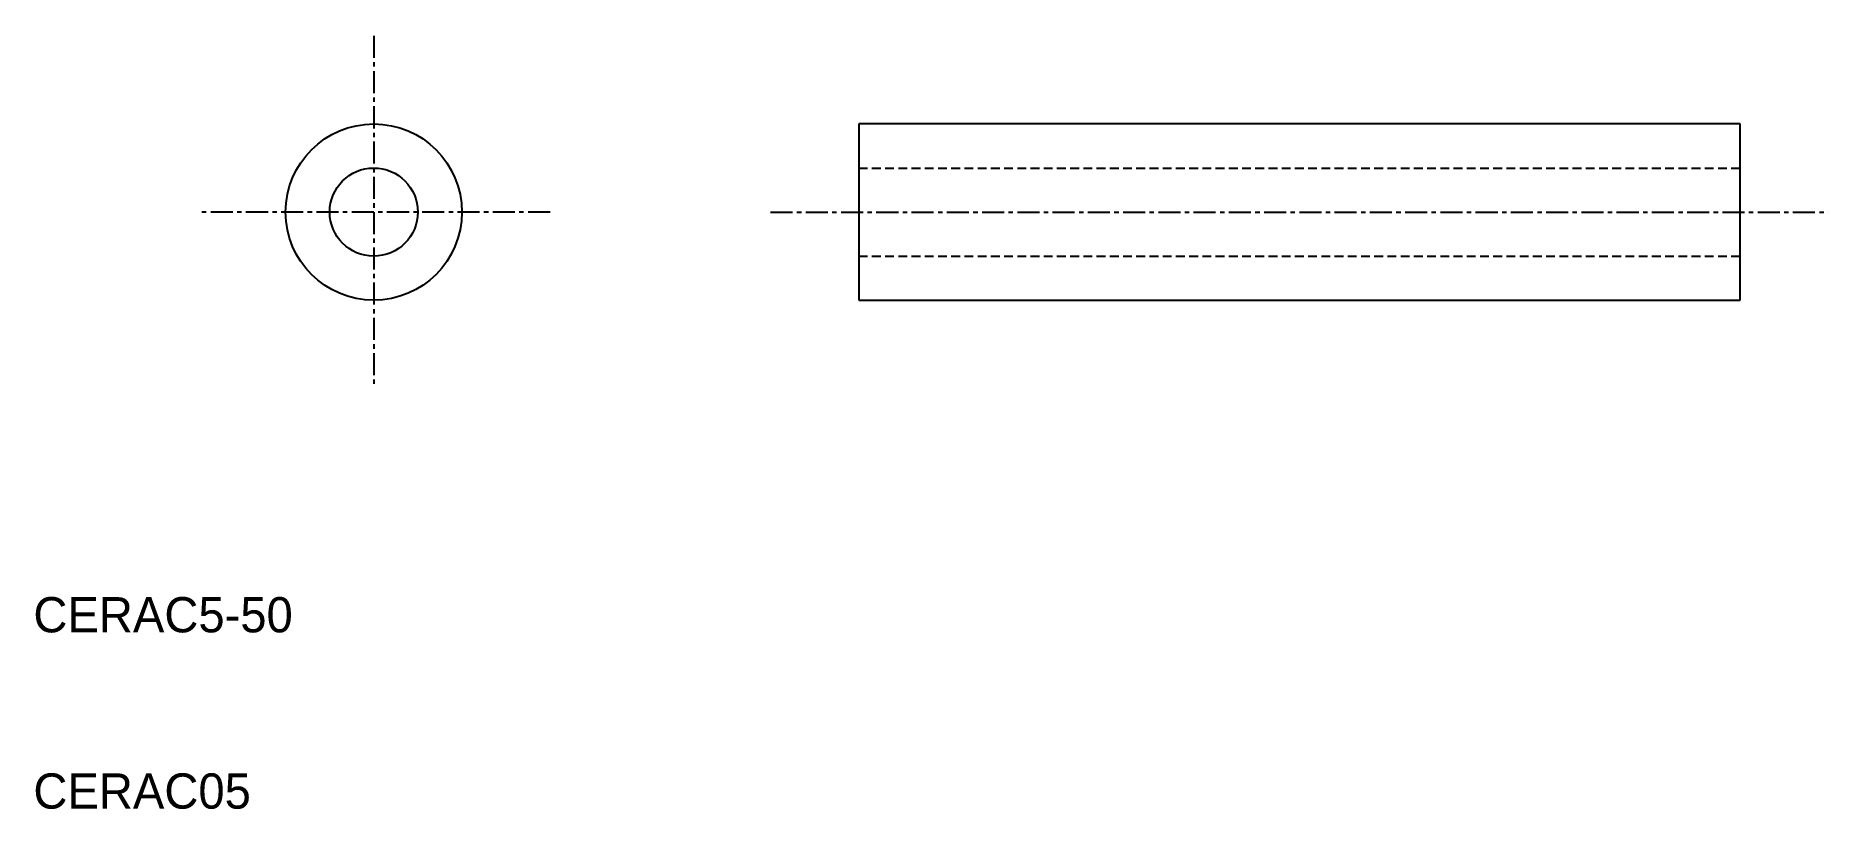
# Model space of a CAD drawing. Extents: x 20 to 121, y 20 to 64.
import ezdxf

# ---------------------------------------------------------------- set-up
doc = ezdxf.new("R2010")
doc.units = 0
doc.linetypes.add('CENTER', pattern=[2, 1.25, -0.25, 0.25, -0.25])
doc.linetypes.add('DASHED', pattern=[0.75, 0.5, -0.25])
doc.layers.get('0').update_dxf_attribs({"linetype": 'CONTINUOUS'})
doc.layers.add('CENTER', color=1, linetype='CENTER')

msp = doc.modelspace()

# ---------------------------------------------------------------- linework, layer by layer
at = {"color": 7, "linetype": 'CONTINUOUS'}
for p, q in [((116.4, 58.84), (66.4, 58.84)), ((66.4, 58.84), (66.4, 48.84)), ((116.4, 48.84), (116.4, 58.84)), ((66.4, 48.84), (116.4, 48.84))]:
    msp.add_line(p, q, dxfattribs=at)
at = {"color": 3, "linetype": 'DASHED'}
for p, q in [((66.4, 56.34), (116.4, 56.34)), ((66.4, 51.34), (116.4, 51.34))]:
    msp.add_line(p, q, dxfattribs=at)
at = {"color": 7, "linetype": 'CONTINUOUS'}
for radius in [5, 2.5]:
    msp.add_circle((38.89, 53.84), radius, dxfattribs=at)
at = {"layer": 'CENTER', "color": 1, "linetype": 'CENTER'}
for p, q in [((38.89, 63.84), (38.89, 43.84)), ((48.89, 53.84), (28.89, 53.84)), ((61.4, 53.84), (121.4, 53.84))]:
    msp.add_line(p, q, dxfattribs=at)

# ---------------------------------------------------------------- texts
at = {"color": 7, "linetype": 'CONTINUOUS'}
for s, p in [('CERAC5-50', (19.58, 30)), ('CERAC05', (19.58, 20))]:
    msp.add_text(s, height=2, dxfattribs=at).set_placement(p)

doc.saveas('drawing.dxf')
